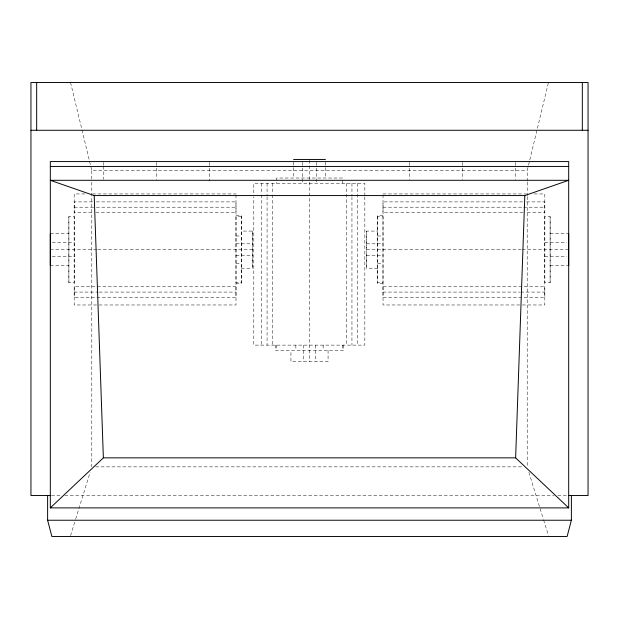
<?xml version="1.0" encoding="UTF-8"?>
<svg xmlns="http://www.w3.org/2000/svg" width="619" height="619" viewBox="0 0 619 619"><rect width="100%" height="100%" fill="white"/><g stroke="black" fill="none" stroke-linecap="round" stroke-linejoin="round"><path stroke-width="0.46" stroke-dasharray="3.1 2.32" d="M68.887 282.705L68.887 216.58L74.187 216.58L74.187 282.705L68.887 282.705L68.887 216.58M235.994 194.908L235.994 304.974L99.233 304.974M241.302 268.213L252.444 268.213L252.444 231.073L241.302 231.073M377.706 268.213L366.564 268.213L366.564 251.152M366.564 248.134L366.564 231.073L377.706 231.073M550.121 282.705L550.121 216.58L544.813 216.58L544.813 282.705L550.121 282.705L550.121 216.58M527.202 181.235L527.202 170.62L548.442 82.52M70.558 535.567L75.379 519.991M75.657 519.078L90.103 472.359M70.558 82.52L91.798 170.62L527.202 170.62M84.788 193.94L74.187 193.94L74.187 304.974L98.266 304.974M92.486 193.94L235.994 193.94M383.014 193.94L526.514 193.94M534.22 193.94L544.813 193.94L544.813 304.974L520.734 304.974M92.486 201.895L74.187 201.895L74.187 212.51L93.454 212.51M96.34 201.895L235.994 201.895L235.994 212.51L94.413 212.51M522.66 201.895L383.014 201.895L383.014 212.51L524.587 212.51M526.514 201.895L544.813 201.895L544.813 212.51L525.554 212.51M74.187 207.203L95.38 207.203M96.34 207.203L235.994 207.203M383.014 207.203L522.66 207.203M523.628 207.203L544.813 207.203M235.994 215.536L241.302 215.536L241.302 283.75L235.994 283.75M383.014 215.536L377.706 215.536L377.706 283.75L383.014 283.75M50.317 233.719L68.887 233.719M550.121 233.719L568.691 233.719M235.994 236.001L241.302 236.001M377.706 236.001L383.014 236.001M52.228 242.749L74.187 242.749M544.813 242.749L566.78 242.749M235.994 243.809L252.444 243.809M366.564 243.809L383.014 243.809M50.317 249.643L96.819 249.643M97.779 249.643L252.444 249.643M366.564 249.643L521.221 249.643M522.188 249.643L568.691 249.643M235.994 255.477L252.444 255.477M366.564 255.477L383.014 255.477M52.228 256.537L74.187 256.537M544.813 256.537L566.78 256.537M235.994 263.284L241.302 263.284M377.706 263.284L383.014 263.284M50.317 265.574L68.887 265.574M550.121 265.574L568.691 265.574M74.187 292.083L98.266 292.083M99.233 292.083L235.994 292.083M383.014 292.083L519.774 292.083M520.734 292.083L544.813 292.083M519.774 304.974L383.014 304.974L383.014 194.908M95.659 466.858L523.341 466.858M51.478 495.54L61.142 495.54M64.802 495.54L554.198 495.54M557.858 495.54L567.522 495.54M528.897 472.359L543.343 519.078M543.621 519.991L548.442 535.567M527.202 182.195L527.202 195.705M527.202 196.672L527.202 466.858M515.635 162.503L515.635 167.176M515.635 168.113L515.635 179.332M462.586 162.503L462.586 167.176M462.586 168.113L462.586 179.332M409.538 162.503L409.538 167.176M409.538 168.113L409.538 179.332M366.564 231.073L366.564 268.213M364.839 195.844L364.839 183.325L253.805 183.325L253.805 195.844M364.839 196.803L364.839 345.123L253.805 345.123L253.805 196.803M357.248 183.325L357.248 345.123M351.948 183.325L351.948 195.844M351.948 196.803L351.948 345.123M346.64 183.325L346.64 345.123M343.607 345.123L343.607 350.431L275.401 350.431L275.401 345.123M342.57 183.325L342.57 178.017L276.445 178.017L276.445 183.325M342.57 345.123L342.57 350.431M328.07 350.431L328.07 361.573L290.938 361.573L290.938 350.431M325.432 162.232L325.432 178.017M323.149 345.123L323.149 350.431M316.402 162.31L316.402 167.091M316.402 168.043L316.402 183.325M315.342 345.123L315.342 361.573M309.508 160.375L309.508 361.573M303.674 345.123L303.674 361.573M302.606 162.31L302.606 167.091M302.606 168.043L302.606 183.325M295.867 345.123L295.867 350.431M293.576 162.232L293.576 178.017M276.445 345.123L276.445 350.431M272.368 183.325L272.368 193.917M272.368 194.877L272.368 345.123M267.068 183.325L267.068 195.844M267.068 196.803L267.068 345.123M261.76 183.325L261.76 193.917M261.76 194.877L261.76 345.123M252.444 231.073L252.444 268.213M209.47 162.503L209.47 167.176M209.47 168.113L209.47 181.205M156.421 162.503L156.421 167.176M156.421 168.113L156.421 179.332M103.365 162.503L103.365 165.312M103.365 166.248L103.365 179.332M91.798 170.62L91.798 181.235M91.798 182.195L91.798 466.858M377.706 216.58L377.706 282.705L383.014 282.705L383.014 216.58L377.706 216.58M383.014 286.783L383.014 297.391L544.813 297.391L544.813 286.783L383.014 286.783M241.302 216.58L235.994 216.58L235.994 282.705L241.302 282.705L241.302 216.58M235.994 286.783L74.187 286.783L74.187 297.391L235.994 297.391L235.994 286.783"/><path stroke-width="0.93" d="M50.317 265.574L50.317 233.719M568.691 265.574L568.691 233.719M568.691 507.889L50.317 507.889L50.317 161.574L568.691 161.574L568.691 507.889L515.635 457.851L524.811 195.565L568.691 180.299L50.317 180.299L94.196 195.565L524.811 195.565M571.383 495.54L571.383 520.239L567.12 536.48L51.88 536.48L47.617 520.239L47.617 495.54M50.317 507.889L103.365 457.851L515.635 457.851M30.95 130.276L588.05 130.276M293.576 159.447L325.432 159.447M50.317 166.449L568.691 166.449M50.518 495.54L30.95 495.54L30.95 82.52L588.05 82.52L588.05 495.54L568.482 495.54M47.617 520.239L571.383 520.239M94.196 195.565L103.365 457.851M582.332 82.52L582.332 130.276M36.668 82.52L36.668 130.276"/></g></svg>
